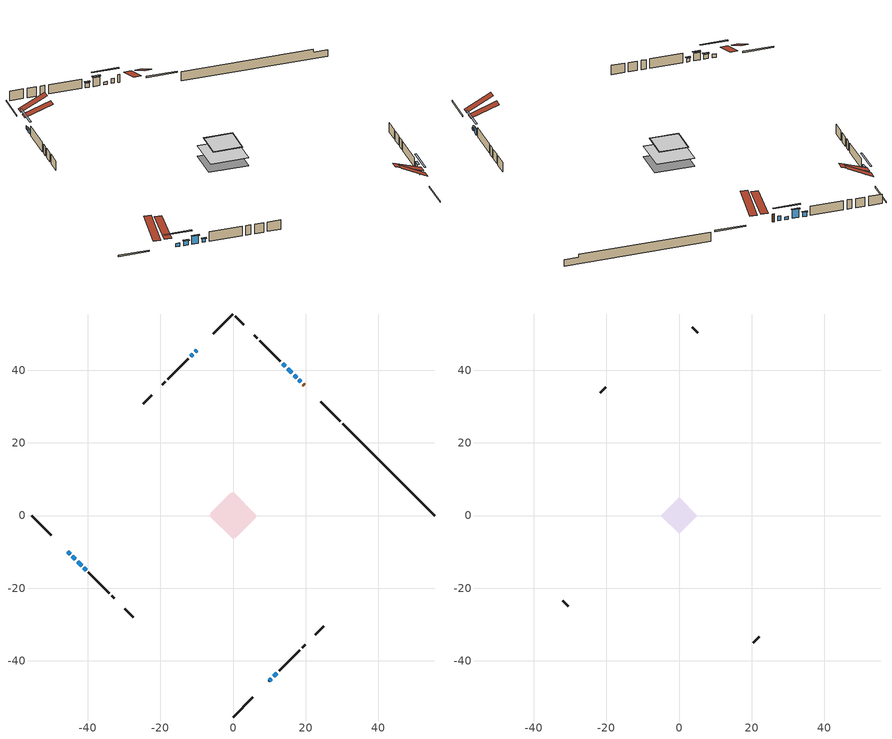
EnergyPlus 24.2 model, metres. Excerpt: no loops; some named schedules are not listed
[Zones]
conditioned space
 floor outside (Floor1 construction): -1.58,0 0,1.58 1.58,0 0,-1.58 z0.95
 floor adiabatic (AdiabaticFloorConstruction): -6.52,0 0,6.52 6.52,0 0,-6.52 z0.95
 floor foundation (Slab1 construction): -6.32,0.61 -0.61,6.32 6.32,-0.61 0.61,-6.32 z-1.49
 wall outside (RimJoist1 construction): 0,-55.47 5.37,-50.1 / -55.47,0 -50.1,-5.37 / 0,55.47 -5.37,50.1 / 29.54,25.94 24.16,31.31 z0.95:1.25
 wall outside (AdiabaticWallConstruction 1): 19.62,35.85 19.3,36.17 z0.95:2.98
 wall outside (AdiabaticWallConstruction): 18.65,36.83 18.14,37.33 z0.95:2.17; 17.49,37.99 16.82,38.65 z0.95:1.66; -9.91,45.56 -10.45,45.02 / -45.56,-9.91 -44.84,-10.63 z0.95:1.81; 9.91,-45.56 10.52,-44.95 z0.95:1.46; 16.17,39.31 15.02,40.46 z0.95:3.24; 14.36,41.11 13.69,41.78 / -44.19,-11.29 -43.42,-12.06 z0.95:2.12; -11.11,44.37 -11.65,43.83 z0.95:2.02; 11.18,-44.3 12.01,-43.47 z0.95:2.53; -42.76,-12.71 -41.68,-13.79 z0.95:2.98; -41.03,-14.45 -40.45,-15.03 z0.95:1.87
 wall outside (Wall1 construction): 12.66,-42.81 18.35,-37.12 / -39.79,-15.68 -34.1,-21.37 / -12.3,43.17 -17.99,37.48 / 13.04,42.44 7.35,48.12 z0.95:3.39
 wall outside (Wall2 construction): 19.01,-36.46 19.82,-35.65 / -33.45,-22.03 -32.63,-22.84 / -18.65,36.82 -19.46,36.01 / 6.69,48.78 5.88,49.6 z0.95:3.39
 wall outside (Wall5 construction): 22.69,-32.79 25.05,-30.43 / -29.77,-25.7 -27.41,-28.06 / -22.33,33.15 -24.69,30.79 / 3.02,52.46 0.66,54.82 z0.95:3.39
 wall foundation (FoundationWall1 construction): 30.19,25.28,-1.49 30.19,25.28,0.95 52.95,2.53,0.95 52.95,2.53,0.21 55.47,0,0.21 55.47,0,-1.49
 window (WindowConstruction 7): 18.65,36.83 18.14,37.33 z0.95:2.17
 window (WindowConstruction 8): 17.49,37.99 16.82,38.65 z0.95:1.66
 window (WindowConstruction 9): -9.91,45.56 -10.45,45.02 z0.95:1.81
 window (WindowConstruction 10): 9.91,-45.56 10.52,-44.95 z0.95:1.46
 window (WindowConstruction 11): -45.56,-9.91 -44.84,-10.63 z0.95:1.81
 window (WindowConstruction): 16.17,39.31 15.02,40.46 z0.95:3.24
 window (WindowConstruction 1): 14.36,41.11 13.7,41.78 z0.95:2.12
 window (WindowConstruction 2): -11.11,44.37 -11.65,43.83 z0.95:2.02
 window (WindowConstruction 3): 11.18,-44.29 12.01,-43.47 z0.95:2.53
 window (WindowConstruction 4): -44.19,-11.29 -43.42,-12.06 z0.95:2.12
 window (WindowConstruction 5): -42.76,-12.71 -41.68,-13.79 z0.95:2.98
 window (WindowConstruction 6): -41.02,-14.45 -40.45,-15.02 z0.95:1.86
 door (Door): 19.62,35.85 19.3,36.17 z0.95:2.98
 ceiling adiabatic (AdiabaticFloorConstruction): 0,-6.52 6.52,0 0,6.52 -6.52,0 z0.95
attic - vented
 floor to conditioned space (Floor2 construction Reversed): -4.82,0 0,4.82 4.82,0 0,-4.82 z3.39
 floor to conditioned space (Floor3 construction Reversed): -5.08,0 0,5.08 5.08,0 0,-5.08 z3.39
 wall outside (Wall3 construction): 20.48,-34.99 22.03,-33.44 / -31.97,-23.5 -30.43,-25.05 / -20.12,35.35 -21.67,33.8 / 5.22,50.25 3.67,51.8 z0.95:3.39
 roof outside (Roof1 construction): 7.3,-48.17,3.39 2.75,-43.61,6.61 1.47,-44.89,6.61 6.03,-49.45,3.39; -48.17,-7.3,3.39 -43.61,-2.75,6.61 -44.89,-1.47,6.61 -49.45,-6.03,3.39; -7.3,48.17,3.39 -2.75,43.61,6.61 -1.47,44.89,6.61 -6.03,49.45,3.39; 22.23,33.24,3.39 17.67,28.68,6.61 18.95,27.41,6.61 23.51,31.97,3.39
 roof outside (Roof2 construction): 9.26,-46.22,3.39 4.34,-41.3,5.71 3.04,-42.6,5.71 7.96,-47.51,3.39; -46.22,-9.26,3.39 -41.3,-4.34,5.71 -42.6,-3.04,5.71 -47.51,-7.96,3.39; -9.26,46.22,3.39 -4.34,41.3,5.71 -3.04,42.6,5.71 -7.96,47.51,3.39; 20.28,35.19,3.39 15.36,30.28,5.71 16.66,28.98,5.71 21.58,33.9,3.39
shading: 14.76,40.71 19.54,35.93 19.84,36.22 15.06,41 z4.57; -12.51,42.96 -7.85,47.62 -8.14,47.91 -12.8,43.26 z4.72; 12.58,-42.89 7.85,-47.62 8.14,-47.91 12.87,-43.18 z4.37; -42.79,-12.69 -47.62,-7.85 -47.91,-8.14 -43.08,-12.98 z4.72; 14.87,40.6 16.31,39.17 16.6,39.46 15.17,40.89 z3.44; 13.55,41.92 14.5,40.97 14.79,41.26 13.84,42.21 z2.32; -11.79,43.68 -10.97,44.51 -11.26,44.8 -12.08,43.98 z2.22; 12.15,-43.32 11.04,-44.44 11.33,-44.73 12.44,-43.62 z2.73; -43.27,-12.2 -44.33,-11.14 -44.62,-11.44 -43.56,-12.49 z2.32; -41.54,-13.93 -42.9,-12.57 -43.19,-12.86 -41.83,-14.23 z3.18; -40.31,-15.17 -41.17,-14.31 -41.46,-14.6 -40.6,-15.46 z2.07
[Building]
Building 1: Terrain=Suburbs
[Site:Location]
Quebec Intl AP_QC: Latitude {deg}=46.8; Longitude {deg}=-71.38; Time Zone {hr}=-5; Elevation {m}=74; Keep Site Location Information=Yes
[Site:GroundTemperature:Shallow]
0.0108218, -2.24938, -2.43038, -1.3578, 2.94801, 7.23376, 10.9493, 13.303, 13.5029, 11.5886, 7.96783, 3.81355
[Site:WaterMainsTemperature]
Calculation Method=Schedule; Temperature Schedule=mains temperature schedule
[Material] Roughness=Rough; Thermal Absorptance=0.9
Name | Thickness {m} | Conductivity {W/m-K} | Density {kg/m3} | Specific Heat {J/kg-K} | Solar Absorptance | Visible Absorptance
asphalt or fiberglass shingles | 0.00635 | 0.162714 | 1121.4 | 1465.45 | 0.4 | 0.4
ceiling loosefill ins | 0.254 | 0.0480833 | 16.02 | 1046.75 | 0.7 | 0.7
ceiling stud and cavity | 0.1397 | 0.181134 | 65.682 | 1177.47 | 0.7 | 0.7
ceiling stud and cavity 1 | 0.1397 | 0.18365 | 65.682 | 1177.47 | 0.7 | 0.7
concrete 4.0 in. | 0.1016 | 1.803125 | 2242.8 | 837.4 | 0.7 | 0.7
concrete 8.0 in. | 0.2032 | 1.803125 | 2242.8 | 837.4 | 0.7 | 0.7
door material | 0.04445 | 0.327969 | 512.64 | 1214.23 | 0.7 | 0.7
floor covering | 0.0127 | 0.0433444 | 54.468 | 1339.84 | 0.6 | 0.6
floor rigid ins | 0.103632 | 0.029427 | 32.04 | 1214.23 | 0.7 | 0.7
floor rigid ins 1; wall rigid ins 1 | 0.512978 | 0.029427 | 32.04 | 1214.23 | 0.7 | 0.7
floor stud and cavity | 0.1397 | 0.14824 | 92.3553 | 1139.71 | 0.7 | 0.7
floor stud and cavity 1 | 0.1397 | 1.75129 | 37.0049 | 1207.88 | 0.7 | 0.7
furniture material conditioned space 1 | 0.1524 | 0.115458 | 640.8 | 1214.23 | 0.6 | 0.6
gypsum board | 0.0127 | 0.160291 | 801 | 837.4 | 0.6 | 0.6
osb sheathing 0.5 in. | 0.0127 | 0.115458 | 512.64 | 1214.23 | 0.7 | 0.7
osb sheathing 0.75 in. | 0.01905 | 0.115458 | 512.64 | 1214.23 | 0.7 | 0.7
osb sheathing 2.0 in. | 0.0508 | 0.115458 | 512.64 | 1214.23 | 0.7 | 0.7
rim joist rigid ins; wall rigid ins | 0.051816 | 0.029427 | 32.04 | 1214.23 | 0.7 | 0.7
rim joist stud and cavity | 0.0508 | 0.0387467 | 125.044 | 1163.47 | 0.6 | 0.6
wall stud and cavity | 0.1397 | 0.159958 | 139.0536 | 1170.24 | 0.7 | 0.7
wall stud and cavity 1 | 0.1397 | 0.224124 | 139.0536 | 1170.24 | 0.7 | 0.7
wall stud and cavity 2 | 0.0889 | 6.9971 | 50.32683 | 1063.81 | 0.6 | 0.6
wall stud and cavity 3 | 0.1397 | 0.212661 | 139.0536 | 1170.24 | 0.7 | 0.7
wall stud and cavity 4 | 0.0889 | 0.380278 | 52.3479 | 1209.89 | 0.7 | 0.7
wall stud and cavity 5 | 0.0889 | 0.391764 | 83.0341 | 1211.67 | 0.7 | 0.7
wood siding | 0.0254 | 0.102417 | 544.68 | 1172.36 | 0.4 | 0.4
wood siding 1 | 0.00254 | 0.102417 | 544.68 | 1172.36 | 0.4 | 0.4
wood siding 2; wood siding 3; wood siding 4 | 0.0254 | 0.102417 | 544.68 | 1172.36 | 0.7 | 0.7
[WindowMaterial:SimpleGlazingSystem]
Name | U-Factor {W/m2-K} | Solar Heat Gain Coefficient
WindowMaterial | 2.79471 | 0.66
WindowMaterial 1 | 2.78165 | 0.58
WindowMaterial 10 | 2.77768 | 0.56
WindowMaterial 2 | 2.77597 | 0.55
WindowMaterial 3 | 3.088832 | 0.54
WindowMaterial 4 | 2.78392 | 0.59
WindowMaterial 5 | 2.82878 | 0.58
WindowMaterial 6 | 2.77484 | 0.54
WindowMaterial 7 | 2.97414 | 0.62
WindowMaterial 8 | 2.77257 | 0.53
WindowMaterial 9 | 2.76178 | 0.47
[Construction]
AdiabaticFloorConstruction: floor stud and cavity 1, floor rigid ins 1, osb sheathing 0.75 in., floor covering
AdiabaticWallConstruction: wood siding 3, wall rigid ins 1, wall stud and cavity 4, gypsum board
AdiabaticWallConstruction 1: wood siding 4, wall rigid ins 1, wall stud and cavity 4, gypsum board
Door: door material
Floor1 construction: floor stud and cavity, floor rigid ins, osb sheathing 0.75 in., floor covering
Floor2 construction Reversed: gypsum board, ceiling stud and cavity, ceiling loosefill ins
Floor3 construction Reversed: gypsum board, ceiling stud and cavity 1, ceiling loosefill ins
FoundationWall1 construction: concrete 8.0 in.
furniture construction conditioned space 1: furniture material conditioned space 1
PartitionWallConstruction: gypsum board, wall stud and cavity 5, gypsum board
RimJoist1 construction: wood siding 2, rim joist rigid ins, osb sheathing 2.0 in., rim joist stud and cavity
Roof1 construction; Roof2 construction: asphalt or fiberglass shingles
Slab1 construction: concrete 4.0 in.
Wall1 construction: wood siding, wall rigid ins, osb sheathing 0.5 in., wall stud and cavity, gypsum board
Wall2 construction: wood siding, wall rigid ins, osb sheathing 0.5 in., wall stud and cavity 1, gypsum board
Wall3 construction: wood siding 1, wall stud and cavity 2
Wall5 construction: wood siding, wall rigid ins, osb sheathing 0.5 in., wall stud and cavity 3, gypsum board
WindowConstruction: WindowMaterial
WindowConstruction 1: WindowMaterial 1
WindowConstruction 10: WindowMaterial 9
WindowConstruction 11: WindowMaterial 10
WindowConstruction 2: WindowMaterial 2
WindowConstruction 3: WindowMaterial 3
WindowConstruction 4: WindowMaterial 4
WindowConstruction 5: WindowMaterial 5
WindowConstruction 6: WindowMaterial 6
WindowConstruction 7: WindowMaterial 7
WindowConstruction 8; WindowConstruction 9: WindowMaterial 8
[Zone] Multiplier=1; Part of Total Floor Area=Yes
Name | Volume {m3}
attic - vented | 62.2844
conditioned space | 444
[Space]
Name | Zone | Volume {m3}
attic - vented 1 | attic - vented | 62.2844
conditioned space 1 | conditioned space | 444
[ZoneInfiltration:EffectiveLeakageArea]
infil attic - vented 1: Zone or Space=attic - vented 1; Schedule=Always On Discrete; Effective Air Leakage Area {cm2}=3622.15; Stack Coefficient=0.000393671; Wind Coefficient=1.34056e-05
[ZoneMixing]
whole house fan mix: Zone or Space=attic - vented; Schedule=Always On Continuous; Design Flow Rate Calculation Method=Flow/Zone; Design Flow Rate {m3/s}=0; Source Zone or Space=conditioned space
[SurfaceProperty:ExposedFoundationPerimeter]
Slab1: Exposed Perimeter Calculation Method=TotalExposedPerimeter; Total Exposed Perimeter {m}=35.754
[InternalMass] Zone or ZoneList=conditioned space; Space or SpaceList=conditioned space 1
Name | Construction | Surface Area {m2}
furniture mass conditioned space 1 | furniture construction conditioned space 1 | 67.7079
partition wall mass | PartitionWallConstruction | 169.27
[Lights]
interior lighting: Zone or ZoneList or Space or SpaceList=conditioned space 1; Schedule=interior lighting schedule; Design Level Calculation Method=LightingLevel; Lighting Level {W}=343.2; Return Air Fraction=0; Fraction Radiant=0.6; Fraction Visible=0.2; Fraction Replaceable=1
[People]
occupants: Zone or ZoneList or Space or SpaceList=conditioned space 1; Number of People Schedule=occupants schedule; Number of People Calculation Method=People; Number of People=3; Fraction Radiant=0.314171; Sensible Heat Fraction=0.56303; Activity Level Schedule=occupants activity schedule; Carbon Dioxide Generation Rate {m3/s-W}=0; Enable ASHRAE 55 Comfort Warnings=No; Mean Radiant Temperature Calculation Type=EnclosureAveraged
[ElectricEquipment] Zone or ZoneList or Space or SpaceList=conditioned space 1; Design Level Calculation Method=EquipmentLevel
Name | Schedule | Design Level {W} | Fraction Latent | Fraction Radiant | Fraction Lost
clothes dryer | clothes dryer schedule | 140.772 | 0.015 | 0.081 | 0.85
clothes washer | clothes washer schedule | 32.1985 | 0.03 | 0.162 | 0.7
cooking range | cooking range schedule | 215.147 | 0.08 | 0.432 | 0.2
dishwasher | dishwasher schedule | 66.8632 | 0.3 | 0.18 | 0.4
fridge | fridge schedule | 72.9452 | 0 | 0.6 | 0
mech vent bath fan 0 | mech vent bath fan 0 schedule | 50.2 | 0 | 0 | 1
mech vent bath fan 1 | mech vent bath fan 1 schedule | 50.2 | 0 | 0 | 1
mech vent house fan | mech vent house fan schedule | 19.9167 | 0 | 0 | 0.5
mech vent house fan cfis | mech vent house fan cfis schedule | 0 | 0 | 0 | 0
mech vent range fan 0 | mech vent range fan 0 schedule | 57 | 0 | 0 | 1
misc plug loads | misc plug loads schedule | 494.7 | 0.045 | 0.513 | 0.1
whole house fan | Always On Discrete | 0 | 0 | 0 | 1
[OtherEquipment] Zone or ZoneList or Space or SpaceList=conditioned space 1; Design Level Calculation Method=EquipmentLevel
Name | Fuel Type | Schedule | Design Level {W} | Fraction Latent | Fraction Radiant | Fraction Lost
clothes dryer 1 | Electricity | clothes dryer schedule | 0 | 0.015 | 0.081 | 0.85
cooking range 1 | Electricity | cooking range schedule | 0 | 0.08 | 0.432 | 0.2
general water use latent | None | general water use schedule | 62.594 | 1 | 0 | 0
general water use sensible | None | general water use schedule | -61.6891 | 0 | 0.6 | 0
mech vent house fan latent load | None | Always On Discrete | 0 | 1 | 0 | 0
mech vent house fan sensible load | None | Always On Discrete | 0 | 0 | 0 | 0
water heater energy adjustment1 | Electricity | Always On Discrete | 0.01 | 0 | 0 | 1
[ZoneInfiltration:DesignFlowRate] Zone or ZoneList or Space or SpaceList=conditioned space 1; Schedule=Always On Discrete; Design Flow Rate Calculation Method=Flow/Zone; Design Flow Rate {m3/s}=0
infil flow; natural vent flow; whole house fan flow
[Foundation:Kiva]
Foundation Kiva 1: Initial Indoor Air Temperature {C}=18; Wall Height Above Grade {m}=0.94997; Wall Depth Below Slab {m}=0.2032
[Foundation:Kiva:Settings]
Soil Conductivity {W/m-K}=0.849921; Soil Density {kg/m3}=1842.3; Soil Specific Heat {J/kg-K}=418.7; Ground Solar Absorptivity=0.9; Ground Thermal Absorptivity=0.9; Ground Surface Roughness {m}=0.03; Far-Field Width {m}=40; Deep-Ground Boundary Condition=ZeroFlux; Deep-Ground Depth {m}=40; Minimum Cell Dimension {m}=0.2; Maximum Cell Growth Coefficient=3; Simulation Timestep=Timestep
[Exterior:Lights]
exterior lighting: Schedule=exterior lighting schedule; Design Level {W}=75.6
[Schedule:Constant]
Name | Hourly Value
Always On Continuous; mech vent house fan schedule; mech vent house fan cfis schedule; Always On Discrete | 1
occupants activity schedule | 117.228
fridge schedule | 0
[Schedule:Week:Daily]
interior lighting schedule Week Rule - Jan1-Jan27: interior lighting schedule day, interior lighting schedule day, interior lighting schedule day, interior lighting schedule day, interior lighting schedule day, interior lighting schedule day, interior lighting schedule day, interior lighting schedule default day, interior lighting schedule default day, interior lighting schedule default day, interior lighting schedule default day, interior lighting schedule default day
interior lighting schedule Week Rule - Jan28-Feb3: interior lighting schedule day, interior lighting schedule day, interior lighting schedule day, interior lighting schedule day, interior lighting schedule day 1, interior lighting schedule day 1, interior lighting schedule day 1, interior lighting schedule default day, interior lighting schedule default day, interior lighting schedule default day, interior lighting schedule default day, interior lighting schedule default day
interior lighting schedule Week Rule - Feb4-Feb24: interior lighting schedule day 1, interior lighting schedule day 1, interior lighting schedule day 1, interior lighting schedule day 1, interior lighting schedule day 1, interior lighting schedule day 1, interior lighting schedule day 1, interior lighting schedule default day, interior lighting schedule default day, interior lighting schedule default day, interior lighting schedule default day, interior lighting schedule default day
interior lighting schedule Week Rule - Feb25-Mar3: interior lighting schedule day 1, interior lighting schedule day 1, interior lighting schedule day 1, interior lighting schedule day 1, interior lighting schedule day 2, interior lighting schedule day 2, interior lighting schedule day 2, interior lighting schedule default day, interior lighting schedule default day, interior lighting schedule default day, interior lighting schedule default day, interior lighting schedule default day
interior lighting schedule Week Rule - Mar4-Mar31: interior lighting schedule day 2, interior lighting schedule day 2, interior lighting schedule day 2, interior lighting schedule day 2, interior lighting schedule day 2, interior lighting schedule day 2, interior lighting schedule day 2, interior lighting schedule default day, interior lighting schedule default day, interior lighting schedule default day, interior lighting schedule default day, interior lighting schedule default day
interior lighting schedule Week Rule - Apr1-Apr28: interior lighting schedule day 3, interior lighting schedule day 3, interior lighting schedule day 3, interior lighting schedule day 3, interior lighting schedule day 3, interior lighting schedule day 3, interior lighting schedule day 3, interior lighting schedule default day, interior lighting schedule default day, interior lighting schedule default day, interior lighting schedule default day, interior lighting schedule default day
interior lighting schedule Week Rule - Apr29-May5: interior lighting schedule day 3, interior lighting schedule day 3, interior lighting schedule day 4, interior lighting schedule day 4, interior lighting schedule day 4, interior lighting schedule day 4, interior lighting schedule day 4, interior lighting schedule default day, interior lighting schedule default day, interior lighting schedule default day, interior lighting schedule default day, interior lighting schedule default day
interior lighting schedule Week Rule - May6-May26: interior lighting schedule day 4, interior lighting schedule day 4, interior lighting schedule day 4, interior lighting schedule day 4, interior lighting schedule day 4, interior lighting schedule day 4, interior lighting schedule day 4, interior lighting schedule default day, interior lighting schedule default day, interior lighting schedule default day, interior lighting schedule default day, interior lighting schedule default day
interior lighting schedule Week Rule - May27-Jun2: interior lighting schedule day 4, interior lighting schedule day 4, interior lighting schedule day 4, interior lighting schedule day 4, interior lighting schedule day 4, interior lighting schedule day 5, interior lighting schedule day 5, interior lighting schedule default day, interior lighting schedule default day, interior lighting schedule default day, interior lighting schedule default day, interior lighting schedule default day
interior lighting schedule Week Rule - Jun3-Jun30: interior lighting schedule day 5, interior lighting schedule day 5, interior lighting schedule day 5, interior lighting schedule day 5, interior lighting schedule day 5, interior lighting schedule day 5, interior lighting schedule day 5, interior lighting schedule default day, interior lighting schedule default day, interior lighting schedule default day, interior lighting schedule default day, interior lighting schedule default day
interior lighting schedule Week Rule - Jul1-Jul28: interior lighting schedule day 6, interior lighting schedule day 6, interior lighting schedule day 6, interior lighting schedule day 6, interior lighting schedule day 6, interior lighting schedule day 6, interior lighting schedule day 6, interior lighting schedule default day, interior lighting schedule default day, interior lighting schedule default day, interior lighting schedule default day, interior lighting schedule default day
interior lighting schedule Week Rule - Jul29-Aug4: interior lighting schedule day 6, interior lighting schedule day 6, interior lighting schedule day 6, interior lighting schedule day 7, interior lighting schedule day 7, interior lighting schedule day 7, interior lighting schedule day 7, interior lighting schedule default day, interior lighting schedule default day, interior lighting schedule default day, interior lighting schedule default day, interior lighting schedule default day
interior lighting schedule Week Rule - Aug5-Aug25: interior lighting schedule day 7, interior lighting schedule day 7, interior lighting schedule day 7, interior lighting schedule day 7, interior lighting schedule day 7, interior lighting schedule day 7, interior lighting schedule day 7, interior lighting schedule default day, interior lighting schedule default day, interior lighting schedule default day, interior lighting schedule default day, interior lighting schedule default day
interior lighting schedule Week Rule - Aug26-Sep1: interior lighting schedule day 7, interior lighting schedule day 7, interior lighting schedule day 7, interior lighting schedule day 7, interior lighting schedule day 7, interior lighting schedule day 7, interior lighting schedule day 8, interior lighting schedule default day, interior lighting schedule default day, interior lighting schedule default day, interior lighting schedule default day, interior lighting schedule default day
interior lighting schedule Week Rule - Sep2-Sep29: interior lighting schedule day 8, interior lighting schedule day 8, interior lighting schedule day 8, interior lighting schedule day 8, interior lighting schedule day 8, interior lighting schedule day 8, interior lighting schedule day 8, interior lighting schedule default day, interior lighting schedule default day, interior lighting schedule default day, interior lighting schedule default day, interior lighting schedule default day
interior lighting schedule Week Rule - Sep30-Oct6: interior lighting schedule day 8, interior lighting schedule day 9, interior lighting schedule day 9, interior lighting schedule day 9, interior lighting schedule day 9, interior lighting schedule day 9, interior lighting schedule day 9, interior lighting schedule default day, interior lighting schedule default day, interior lighting schedule default day, interior lighting schedule default day, interior lighting schedule default day
interior lighting schedule Week Rule - Oct7-Oct27: interior lighting schedule day 9, interior lighting schedule day 9, interior lighting schedule day 9, interior lighting schedule day 9, interior lighting schedule day 9, interior lighting schedule day 9, interior lighting schedule day 9, interior lighting schedule default day, interior lighting schedule default day, interior lighting schedule default day, interior lighting schedule default day, interior lighting schedule default day
interior lighting schedule Week Rule - Oct28-Nov3: interior lighting schedule day 9, interior lighting schedule day 9, interior lighting schedule day 9, interior lighting schedule day 9, interior lighting schedule day 10, interior lighting schedule day 10, interior lighting schedule day 10, interior lighting schedule default day, interior lighting schedule default day, interior lighting schedule default day, interior lighting schedule default day, interior lighting schedule default day
interior lighting schedule Week Rule - Nov4-Nov24: interior lighting schedule day 10, interior lighting schedule day 10, interior lighting schedule day 10, interior lighting schedule day 10, interior lighting schedule day 10, interior lighting schedule day 10, interior lighting schedule day 10, interior lighting schedule default day, interior lighting schedule default day, interior lighting schedule default day, interior lighting schedule default day, interior lighting schedule default day
interior lighting schedule Week Rule - Nov25-Dec1: interior lighting schedule day 10, interior lighting schedule day 10, interior lighting schedule day 10, interior lighting schedule day 10, interior lighting schedule day 10, interior lighting schedule day 10, interior lighting schedule day 11, interior lighting schedule default day, interior lighting schedule default day, interior lighting schedule default day, interior lighting schedule default day, interior lighting schedule default day
interior lighting schedule Week Rule - Dec2-Dec31: interior lighting schedule day 11, interior lighting schedule day 11, interior lighting schedule day 11, interior lighting schedule day 11, interior lighting schedule day 11, interior lighting schedule day 11, interior lighting schedule day 11, interior lighting schedule default day, interior lighting schedule default day, interior lighting schedule default day, interior lighting schedule default day, interior lighting schedule default day
occupants schedule Week Rule - Jan1-Dec31: occupants schedule day, occupants schedule day, occupants schedule day, occupants schedule day, occupants schedule day, occupants schedule day, occupants schedule day, occupants schedule default day, occupants schedule default day, occupants schedule default day, occupants schedule default day, occupants schedule default day
clothes dryer schedule Week Rule - Jan1-Dec31: clothes dryer schedule day, clothes dryer schedule day, clothes dryer schedule day, clothes dryer schedule day, clothes dryer schedule day, clothes dryer schedule day, clothes dryer schedule day, clothes dryer schedule default day, clothes dryer schedule default day, clothes dryer schedule default day, clothes dryer schedule default day, clothes dryer schedule default day
clothes washer schedule Week Rule - Jan1-Dec31: clothes washer schedule day, clothes washer schedule day, clothes washer schedule day, clothes washer schedule day, clothes washer schedule day, clothes washer schedule day, clothes washer schedule day, clothes washer schedule default day, clothes washer schedule default day, clothes washer schedule default day, clothes washer schedule default day, clothes washer schedule default day
cooking range schedule Week Rule - Jan1-Dec31: cooking range schedule day, cooking range schedule day, cooking range schedule day, cooking range schedule day, cooking range schedule day, cooking range schedule day, cooking range schedule day, cooking range schedule default day, cooking range schedule default day, cooking range schedule default day, cooking range schedule default day, cooking range schedule default day
dishwasher schedule Week Rule - Jan1-Dec31: dishwasher schedule day, dishwasher schedule day, dishwasher schedule day, dishwasher schedule day, dishwasher schedule day, dishwasher schedule day, dishwasher schedule day, dishwasher schedule default day, dishwasher schedule default day, dishwasher schedule default day, dishwasher schedule default day, dishwasher schedule default day
mech vent bath fan 0 schedule Week Rule - Jan1-Dec31: mech vent bath fan 0 schedule day, mech vent bath fan 0 schedule day, mech vent bath fan 0 schedule day, mech vent bath fan 0 schedule day, mech vent bath fan 0 schedule day, mech vent bath fan 0 schedule day, mech vent bath fan 0 schedule day, mech vent bath fan 0 schedule default day, mech vent bath fan 0 schedule default day, mech vent bath fan 0 schedule default day, mech vent bath fan 0 schedule default day, mech vent bath fan 0 schedule default day
mech vent bath fan 1 schedule Week Rule - Jan1-Dec31: mech vent bath fan 1 schedule day, mech vent bath fan 1 schedule day, mech vent bath fan 1 schedule day, mech vent bath fan 1 schedule day, mech vent bath fan 1 schedule day, mech vent bath fan 1 schedule day, mech vent bath fan 1 schedule day, mech vent bath fan 1 schedule default day, mech vent bath fan 1 schedule default day, mech vent bath fan 1 schedule default day, mech vent bath fan 1 schedule default day, mech vent bath fan 1 schedule default day
mech vent range fan 0 schedule Week Rule - Jan1-Dec31: mech vent range fan 0 schedule day, mech vent range fan 0 schedule day, mech vent range fan 0 schedule day, mech vent range fan 0 schedule day, mech vent range fan 0 schedule day, mech vent range fan 0 schedule day, mech vent range fan 0 schedule day, mech vent range fan 0 schedule default day, mech vent range fan 0 schedule default day, mech vent range fan 0 schedule default day, mech vent range fan 0 schedule default day, mech vent range fan 0 schedule default day
misc plug loads schedule Week Rule - Jan1-Dec31: misc plug loads schedule day, misc plug loads schedule day, misc plug loads schedule day, misc plug loads schedule day, misc plug loads schedule day, misc plug loads schedule day, misc plug loads schedule day, misc plug loads schedule default day, misc plug loads schedule default day, misc plug loads schedule default day, misc plug loads schedule default day, misc plug loads schedule default day
general water use schedule Week Rule - Jan1-Dec31: general water use schedule day, general water use schedule day, general water use schedule day, general water use schedule day, general water use schedule day, general water use schedule day, general water use schedule day, general water use schedule default day, general water use schedule default day, general water use schedule default day, general water use schedule default day, general water use schedule default day
exterior lighting schedule Week Rule - Jan1-Jan27: exterior lighting schedule day, exterior lighting schedule day, exterior lighting schedule day, exterior lighting schedule day, exterior lighting schedule day, exterior lighting schedule day, exterior lighting schedule day, exterior lighting schedule default day, exterior lighting schedule default day, exterior lighting schedule default day, exterior lighting schedule default day, exterior lighting schedule default day
exterior lighting schedule Week Rule - Jan28-Feb3: exterior lighting schedule day, exterior lighting schedule day, exterior lighting schedule day, exterior lighting schedule day, exterior lighting schedule day 1, exterior lighting schedule day 1, exterior lighting schedule day 1, exterior lighting schedule default day, exterior lighting schedule default day, exterior lighting schedule default day, exterior lighting schedule default day, exterior lighting schedule default day
exterior lighting schedule Week Rule - Feb4-Feb24: exterior lighting schedule day 1, exterior lighting schedule day 1, exterior lighting schedule day 1, exterior lighting schedule day 1, exterior lighting schedule day 1, exterior lighting schedule day 1, exterior lighting schedule day 1, exterior lighting schedule default day, exterior lighting schedule default day, exterior lighting schedule default day, exterior lighting schedule default day, exterior lighting schedule default day
exterior lighting schedule Week Rule - Feb25-Mar3: exterior lighting schedule day 1, exterior lighting schedule day 1, exterior lighting schedule day 1, exterior lighting schedule day 1, exterior lighting schedule day 2, exterior lighting schedule day 2, exterior lighting schedule day 2, exterior lighting schedule default day, exterior lighting schedule default day, exterior lighting schedule default day, exterior lighting schedule default day, exterior lighting schedule default day
exterior lighting schedule Week Rule - Mar4-Mar31: exterior lighting schedule day 2, exterior lighting schedule day 2, exterior lighting schedule day 2, exterior lighting schedule day 2, exterior lighting schedule day 2, exterior lighting schedule day 2, exterior lighting schedule day 2, exterior lighting schedule default day, exterior lighting schedule default day, exterior lighting schedule default day, exterior lighting schedule default day, exterior lighting schedule default day
exterior lighting schedule Week Rule - Apr1-Apr28: exterior lighting schedule day 3, exterior lighting schedule day 3, exterior lighting schedule day 3, exterior lighting schedule day 3, exterior lighting schedule day 3, exterior lighting schedule day 3, exterior lighting schedule day 3, exterior lighting schedule default day, exterior lighting schedule default day, exterior lighting schedule default day, exterior lighting schedule default day, exterior lighting schedule default day
exterior lighting schedule Week Rule - Apr29-May5: exterior lighting schedule day 3, exterior lighting schedule day 3, exterior lighting schedule day 4, exterior lighting schedule day 4, exterior lighting schedule day 4, exterior lighting schedule day 4, exterior lighting schedule day 4, exterior lighting schedule default day, exterior lighting schedule default day, exterior lighting schedule default day, exterior lighting schedule default day, exterior lighting schedule default day
exterior lighting schedule Week Rule - May6-May26: exterior lighting schedule day 4, exterior lighting schedule day 4, exterior lighting schedule day 4, exterior lighting schedule day 4, exterior lighting schedule day 4, exterior lighting schedule day 4, exterior lighting schedule day 4, exterior lighting schedule default day, exterior lighting schedule default day, exterior lighting schedule default day, exterior lighting schedule default day, exterior lighting schedule default day
exterior lighting schedule Week Rule - May27-Jun2: exterior lighting schedule day 4, exterior lighting schedule day 4, exterior lighting schedule day 4, exterior lighting schedule day 4, exterior lighting schedule day 4, exterior lighting schedule day 5, exterior lighting schedule day 5, exterior lighting schedule default day, exterior lighting schedule default day, exterior lighting schedule default day, exterior lighting schedule default day, exterior lighting schedule default day
exterior lighting schedule Week Rule - Jun3-Jun30: exterior lighting schedule day 5, exterior lighting schedule day 5, exterior lighting schedule day 5, exterior lighting schedule day 5, exterior lighting schedule day 5, exterior lighting schedule day 5, exterior lighting schedule day 5, exterior lighting schedule default day, exterior lighting schedule default day, exterior lighting schedule default day, exterior lighting schedule default day, exterior lighting schedule default day
exterior lighting schedule Week Rule - Jul1-Jul28: exterior lighting schedule day 6, exterior lighting schedule day 6, exterior lighting schedule day 6, exterior lighting schedule day 6, exterior lighting schedule day 6, exterior lighting schedule day 6, exterior lighting schedule day 6, exterior lighting schedule default day, exterior lighting schedule default day, exterior lighting schedule default day, exterior lighting schedule default day, exterior lighting schedule default day
exterior lighting schedule Week Rule - Jul29-Aug4: exterior lighting schedule day 6, exterior lighting schedule day 6, exterior lighting schedule day 6, exterior lighting schedule day 7, exterior lighting schedule day 7, exterior lighting schedule day 7, exterior lighting schedule day 7, exterior lighting schedule default day, exterior lighting schedule default day, exterior lighting schedule default day, exterior lighting schedule default day, exterior lighting schedule default day
[Schedule:Year]
interior lighting schedule: interior lighting schedule Week Rule - Jan1-Jan27, 1, 1, 1, 27, interior lighting schedule Week Rule - Jan28-Feb3, 1, 28, 2, 3, interior lighting schedule Week Rule - Feb4-Feb24, 2, 4, 2, 24, interior lighting schedule Week Rule - Feb25-Mar3, 2, 25, 3, 3, interior lighting schedule Week Rule - Mar4-Mar31, 3, 4, 3, 31, interior lighting schedule Week Rule - Apr1-Apr28, 4, 1, 4, 28, interior lighting schedule Week Rule - Apr29-May5, 4, 29, 5, 5, interior lighting schedule Week Rule - May6-May26, 5, 6, 5, 26, interior lighting schedule Week Rule - May27-Jun2, 5, 27, 6, 2, interior lighting schedule Week Rule - Jun3-Jun30, 6, 3, 6, 30, interior lighting schedule Week Rule - Jul1-Jul28, 7, 1, 7, 28, interior lighting schedule Week Rule - Jul29-Aug4, 7, 29, 8, 4, interior lighting schedule Week Rule - Aug5-Aug25, 8, 5, 8, 25, interior lighting schedule Week Rule - Aug26-Sep1, 8, 26, 9, 1, interior lighting schedule Week Rule - Sep2-Sep29, 9, 2, 9, 29, interior lighting schedule Week Rule - Sep30-Oct6, 9, 30, 10, 6, interior lighting schedule Week Rule - Oct7-Oct27, 10, 7, 10, 27, interior lighting schedule Week Rule - Oct28-Nov3, 10, 28, 11, 3, interior lighting schedule Week Rule - Nov4-Nov24, 11, 4, 11, 24, interior lighting schedule Week Rule - Nov25-Dec1, 11, 25, 12, 1, interior lighting schedule Week Rule - Dec2-Dec31, 12, 2, 12, 31
occupants schedule: occupants schedule Week Rule - Jan1-Dec31, 1, 1, 12, 31
clothes dryer schedule: clothes dryer schedule Week Rule - Jan1-Dec31, 1, 1, 12, 31
clothes washer schedule: clothes washer schedule Week Rule - Jan1-Dec31, 1, 1, 12, 31
cooking range schedule: cooking range schedule Week Rule - Jan1-Dec31, 1, 1, 12, 31
dishwasher schedule: dishwasher schedule Week Rule - Jan1-Dec31, 1, 1, 12, 31
mech vent bath fan 0 schedule: mech vent bath fan 0 schedule Week Rule - Jan1-Dec31, 1, 1, 12, 31
mech vent bath fan 1 schedule: mech vent bath fan 1 schedule Week Rule - Jan1-Dec31, 1, 1, 12, 31
mech vent range fan 0 schedule: mech vent range fan 0 schedule Week Rule - Jan1-Dec31, 1, 1, 12, 31
misc plug loads schedule: misc plug loads schedule Week Rule - Jan1-Dec31, 1, 1, 12, 31
general water use schedule: general water use schedule Week Rule - Jan1-Dec31, 1, 1, 12, 31
exterior lighting schedule: exterior lighting schedule Week Rule - Jan1-Jan27, 1, 1, 1, 27, exterior lighting schedule Week Rule - Jan28-Feb3, 1, 28, 2, 3, exterior lighting schedule Week Rule - Feb4-Feb24, 2, 4, 2, 24, exterior lighting schedule Week Rule - Feb25-Mar3, 2, 25, 3, 3, exterior lighting schedule Week Rule - Mar4-Mar31, 3, 4, 3, 31, exterior lighting schedule Week Rule - Apr1-Apr28, 4, 1, 4, 28, exterior lighting schedule Week Rule - Apr29-May5, 4, 29, 5, 5, exterior lighting schedule Week Rule - May6-May26, 5, 6, 5, 26, exterior lighting schedule Week Rule - May27-Jun2, 5, 27, 6, 2, exterior lighting schedule Week Rule - Jun3-Jun30, 6, 3, 6, 30, exterior lighting schedule Week Rule - Jul1-Jul28, 7, 1, 7, 28, exterior lighting schedule Week Rule - Jul29-Aug4, 7, 29, 8, 4, exterior lighting schedule Week Rule - Aug5-Aug25, 8, 5, 8, 25, exterior lighting schedule Week Rule - Aug26-Sep1, 8, 26, 9, 1, exterior lighting schedule Week Rule - Sep2-Sep29, 9, 2, 9, 29, exterior lighting schedule Week Rule - Sep30-Oct6, 9, 30, 10, 6, exterior lighting schedule Week Rule - Oct7-Oct27, 10, 7, 10, 27, exterior lighting schedule Week Rule - Oct28-Nov3, 10, 28, 11, 3, exterior lighting schedule Week Rule - Nov4-Nov24, 11, 4, 11, 24, exterior lighting schedule Week Rule - Nov25-Dec1, 11, 25, 12, 1, exterior lighting schedule Week Rule - Dec2-Dec31, 12, 2, 12, 31
[Schedule:Compact]
mains temperature schedule: Through: 01/01, For: AllDays, Until: 24:00, 5.175, Through: 01/02, For: AllDays, Until: 24:00, 5.10167, Through: 01/03, For: AllDays, Until: 24:00, 5.02889, Through: 01/04, For: AllDays, Until: 24:00, 4.95778, Through: 01/05, For: AllDays, Until: 24:00, 4.88778, Through: 01/06, For: AllDays, Until: 24:00, 4.81833, Through: 01/07, For: AllDays, Until: 24:00, 4.75056, Through: 01/08, For: AllDays, Until: 24:00, 4.68389, Through: 01/09, For: AllDays, Until: 24:00, 4.61833, Through: 01/10, For: AllDays, Until: 24:00, 4.55389, Through: 01/11, For: AllDays, Until: 24:00, 4.49056, Through: 01/12, For: AllDays, Until: 24:00, 4.42889, Through: 01/13, For: AllDays, Until: 24:00, 4.36778, Through: 01/14, For: AllDays, Until: 24:00, 4.30889, Through: 01/15, For: AllDays, Until: 24:00, 4.25056, Through: 01/16, For: AllDays, Until: 24:00, 4.19389, Through: 01/17, For: AllDays, Until: 24:00, 4.13833, Through: 01/18, For: AllDays, Until: 24:00, 4.08444, Through: 01/19, For: AllDays, Until: 24:00, 4.03167, Through: 01/20, For: AllDays, Until: 24:00, 3.98056, Through: 01/21, For: AllDays, Until: 24:00, 3.93056, Through: 01/22, For: AllDays, Until: 24:00, 3.88222, Through: 01/23, For: AllDays, Until: 24:00, 3.835, Through: 01/24, For: AllDays, Until: 24:00, 3.78944, Through: 01/25, For: AllDays, Until: 24:00, 3.74556, Through: 01/26, For: AllDays, Until: 24:00, 3.70278, Through: 01/27, For: AllDays, Until: 24:00, 3.66167, Through: 01/28, For: AllDays, Until: 24:00, 3.62167, Through: 01/29, For: AllDays, Until: 24:00, 3.58389, Through: 01/30, For: AllDays, Until: 24:00, 3.54722, Through: 01/31, For: AllDays, Until: 24:00, 3.51167, Through: 02/01, For: AllDays, Until: 24:00, 3.47833, Through: 02/02, For: AllDays, Until: 24:00, 3.44611, Through: 02/03, For: AllDays, Until: 24:00, 3.41556, Through: 02/04, For: AllDays, Until: 24:00, 3.38667, Through: 02/05, For: AllDays, Until: 24:00, 3.35944, Through: 02/06, For: AllDays, Until: 24:00, 3.33389, Through: 02/07, For: AllDays, Until: 24:00, 3.30944, Through: 02/08, For: AllDays, Until: 24:00, 3.28667, Through: 02/09, For: AllDays, Until: 24:00, 3.26611, Through: 02/10, For: AllDays, Until: 24:00, 3.24667, Through: 02/11, For: AllDays, Until: 24:00, 3.22889, Through: 02/12, For: AllDays, Until: 24:00, 3.21278, Through: 02/13, For: AllDays, Until: 24:00, 3.19833, Through: 02/14, For: AllDays, Until: 24:00, 3.18556, Through: 02/15, For: AllDays, Until: 24:00, 3.17389, Through: 02/16, For: AllDays, Until: 24:00, 3.16444, Through: 02/17, For: AllDays, Until: 24:00, 3.15667, Through: 02/18, For: AllDays, Until: 24:00, 3.15056, Through: 02/19, For: AllDays, Until: 24:00, 3.14556, Through: 02/20, For: AllDays, Until: 24:00, 3.14278, Through: 02/21, For: AllDays, Until: 24:00, 3.14111, Through: 02/22, For: AllDays, Until: 24:00, 3.14167, Through: 02/23, For: AllDays, Until: 24:00, 3.14333, Through: 02/24, For: AllDays, Until: 24:00, 3.14722, Through: 02/25, For: AllDays, Until: 24:00, 3.15222, Through: 02/26, For: AllDays, Until: 24:00, 3.15944, Through: 02/27, For: AllDays, Until: 24:00, 3.16778, Through: 02/28, For: AllDays, Until: 24:00, 3.17778, Through: 03/01, For: AllDays, Until: 24:00, 3.18944, Through: 03/02, For: AllDays, Until: 24:00, 3.20333, Through: 03/03, For: AllDays, Until: 24:00, 3.21833, Through: 03/04, For: AllDays, Until: 24:00, 3.235, Through: 03/05, For: AllDays, Until: 24:00, 3.25333, Through: 03/06, For: AllDays, Until: 24:00, 3.27333, Through: 03/07, For: AllDays, Until: 24:00, 3.29444, Through: 03/08, For: AllDays, Until: 24:00, 3.31778, Through: 03/09, For: AllDays, Until: 24:00, 3.34222, Through: 03/10, For: AllDays, Until: 24:00, 3.36889, Through: 03/11, For: AllDays, Until: 24:00, 3.39667, Through: 03/12, For: AllDays, Until: 24:00, 3.42611, Through: 03/13, For: AllDays, Until: 24:00, 3.45722, Through: 03/14, For: AllDays, Until: 24:00, 3.49, Through: 03/15, For: AllDays, Until: 24:00, 3.52389, Through: 03/16, For: AllDays, Until: 24:00, 3.55944, Through: 03/17, For: AllDays, Until: 24:00, 3.59667, Through: 03/18, For: AllDays, Until: 24:00, 3.63556, Through: 03/19, For: AllDays, Until: 24:00, 3.67556, Through: 03/20, For: AllDays, Until: 24:00, 3.71722, Through: 03/21, For: AllDays, Until: 24:00, 3.76056, Through: 03/22, For: AllDays, Until: 24:00, 3.80556, Through: 03/23, For: AllDays, Until: 24:00, 3.85111, Through: 03/24, For: AllDays, Until: 24:00, 3.89889, Through: 03/25, For: AllDays, Until: 24:00, 3.94778, Through: 03/26, For: AllDays, Until: 24:00, 3.99833, Through: 03/27, For: AllDays, Until: 24:00, 4.05, Through: 03/28, For: AllDays, Until: 24:00, 4.10333, Through: 03/29, For: AllDays, Until: 24:00, 4.15778, Through: 03/30, For: AllDays, Until: 24:00, 4.21333, Through: 03/31, For: AllDays, Until: 24:00, 4.27056, Through: 04/01, For: AllDays, Until: 24:00, 4.32944, Through: 04/02, For: AllDays, Until: 24:00, 4.38889, Through: 04/03, For: AllDays, Until: 24:00, 4.45, Through: 04/04, For: AllDays, Until: 24:00, 4.51222, Through: 04/05, For: AllDays, Until: 24:00, 4.57611, Through: 04/06, For: AllDays, Until: 24:00, 4.64056, Through: 04/07, For: AllDays, Until: 24:00, 4.70667, Through: 04/08, For: AllDays, Until: 24:00, 4.77389, Through: 04/09, For: AllDays, Until: 24:00, 4.84222, Through: 04/10, For: AllDays, Until: 24:00, 4.91167, Through: 04/11, For: AllDays, Until: 24:00, 4.98278, Through: 04/12, For: AllDays, Until: 24:00, 5.05444, Through: 04/13, For: AllDays, Until: 24:00, 5.12722, Through: 04/14, For: AllDays, Until: 24:00, 5.20111, Through: 04/15, For: AllDays, Until: 24:00, 5.27611, Through: 04/16, For: AllDays, Until: 24:00, 5.35167, Through: 04/17, For: AllDays, Until: 24:00, 5.42889, Through: 04/18, For: AllDays, Until: 24:00, 5.50667, Through: 04/19, For: AllDays, Until: 24:00, 5.58556, Through: 04/20, For: AllDays, Until: 24:00, 5.665, Through: 04/21, For: AllDays, Until: 24:00, 5.74611, Through: 04/22, For: AllDays, Until: 24:00, 5.82722, Through: 04/23, For: AllDays, Until: 24:00, 5.91, Through: 04/24, For: AllDays, Until: 24:00, 5.99278, Through: 04/25, For: AllDays, Until: 24:00, 6.07722, Through: 04/26, For: AllDays, Until: 24:00, 6.16167, Through: 04/27, For: AllDays, Until: 24:00, 6.24722, Through: 04/28, For: AllDays, Until: 24:00, 6.33389, Through: 04/29, For: AllDays, Until: 24:00, 6.42056, Through: 04/30, For: AllDays, Until: 24:00, 6.50833, Through: 05/01, For: AllDays, Until: 24:00, 6.59667, Through: 05/02, For: AllDays, Until: 24:00, 6.68556, Through: 05/03, For: AllDays, Until: 24:00, 6.775, Through: 05/04, For: AllDays, Until: 24:00, 6.86556, Through: 05/05, For: AllDays, Until: 24:00, 6.95611, Through: 05/06, For: AllDays, Until: 24:00, 7.04722, Through: 05/07, For: AllDays, Until: 24:00, 7.13889, Through: 05/08, For: AllDays, Until: 24:00, 7.23111, Through: 05/09, For: AllDays, Until: 24:00, 7.32333, Through: 05/10, For: AllDays, Until: 24:00, 7.41667, Through: 05/11, For: AllDays, Until: 24:00, 7.51, Through: 05/12, For: AllDays, Until: 24:00, 7.60389, Through: 05/13, For: AllDays, Until: 24:00, 7.69778, Through: 05/14, For: AllDays, Until: 24:00, 7.79222, Through: 05/15, For: AllDays, Until: 24:00, 7.88667, Through: 05/16, For: AllDays, Until: 24:00, 7.98167, Through: 05/17, For: AllDays, Until: 24:00, 8.07667, Through: 05/18, For: AllDays, Until: 24:00, 8.17167, Through: 05/19, For: AllDays, Until: 24:00, 8.26722, Through: 05/20, For: AllDays, Until: 24:00, 8.36278, Through: 05/21, For: AllDays, Until: 24:00, 8.45833, Through: 05/22, For: AllDays, Until: 24:00, 8.55444, Through: 05/23, For: AllDays, Until: 24:00, 8.65, Through: 05/24, For: AllDays, Until: 24:00, 8.74611, Through: 05/25, For: AllDays, Until: 24:00, 8.84167, Through: 05/26, For: AllDays, Until: 24:00, 8.93722, Through: 05/27, For: AllDays, Until: 24:00, 9.03333, Through: 05/28, For: AllDays, Until: 24:00, 9.12889, Through: 05/29, For: AllDays, Until: 24:00, 9.22389, Through: 05/30, For: AllDays, Until: 24:00, 9.31944, Through: 05/31, For: AllDays, Until: 24:00, 9.41444, Through: 06/01, For: AllDays, Until: 24:00, 9.50944, Through: 06/02, For: AllDays, Until: 24:00, 9.60389, Through: 06/03, For: AllDays, Until: 24:00, 9.69833, Through: 06/04, For: AllDays, Until: 24:00, 9.79278, Through: 06/05, For: AllDays, Until: 24:00, 9.88667, Through: 06/06, For: AllDays, Until: 24:00, 9.98, Through: 06/07, For: AllDays, Until: 24:00, 10.0728, Through: 06/08, For: AllDays, Until: 24:00, 10.1656, Through: 06/09, For: AllDays, Until: 24:00, 10.2578, Through: 06/10, For: AllDays, Until: 24:00, 10.3494, Through: 06/11, For: AllDays, Until: 24:00, 10.4411, Through: 06/12, For: AllDays, Until: 24:00, 10.5317, Through: 06/13, For: AllDays, Until: 24:00, 10.6222, Through: 06/14, For: AllDays, Until: 24:00, 10.7117, Through: 06/15, For: AllDays, Until: 24:00, 10.8006, Through: 06/16, For: AllDays, Until: 24:00, 10.8889, Through: 06/17, For: AllDays, Until: 24:00, 10.9772, Through: 06/18, For: AllDays, Until: 24:00, 11.0639, Through: 06/19, For: AllDays, Until: 24:00, 11.1506, Through: 06/20, For: AllDays, Until: 24:00, 11.2361, Through: 06/21, For: AllDays, Until: 24:00, 11.3211, Through: 06/22, For: AllDays, Until: 24:00, 11.4056, Through: 06/23, For: AllDays, Until: 24:00, 11.4889, Through: 06/24, For: AllDays, Until: 24:00, 11.5711, Through: 06/25, For: AllDays, Until: 24:00, 11.6533, Through: 06/26, For: AllDays, Until: 24:00, 11.7339, Through: 06/27, For: AllDays, Until: 24:00, 11.8139, Through: 06/28, For: AllDays, Until: 24:00, 11.8928, Through: 06/29, For: AllDays, Until: 24:00, 11.9711, Through: 06/30, For: AllDays, Until: 24:00, 12.0483, Through: 07/01, For: AllDays, Until: 24:00, 12.1244, Through: 07/02, For: AllDays, Until: 24:00, 12.1994, Through: 07/03, For: AllDays, Until: 24:00, 12.2733, Through: 07/04, For: AllDays, Until: 24:00, 12.3467, Through: 07/05, For: AllDays, Until: 24:00, 12.4183, Through: 07/06, For: AllDays, Until: 24:00, 12.4894, Through: 07/07, For: AllDays, Until: 24:00, 12.5589, Through: 07/08, For: AllDays, Until: 24:00, 12.6278, Through: 07/09, For: AllDays, Until: 24:00, 12.695, Through: 07/10, For: AllDays, Until: 24:00, 12.7617, Through: 07/11, For: AllDays, Until: 24:00, 12.8267, Through: 07/12, For: AllDays, Until: 24:00, 12.8906, Through: 07/13, For: AllDays, Until: 24:00, 12.9528, Through: 07/14, For: AllDays, Until: 24:00, 13.0144, Through: 07/15, For: AllDays, Until: 24:00, 13.0744, Through: 07/16, For: AllDays, Until: 24:00, 13.1333, Through: 07/17, For: AllDays, Until: 24:00, 13.1906, Through: 07/18, For: AllDays, Until: 24:00, 13.2467, Through: 07/19, For: AllDays, Until: 24:00, 13.3017, Through: 07/20, For: AllDays, Until: 24:00, 13.355, Through: 07/21, For: AllDays, Until: 24:00, 13.4072, Through: 07/22, For: AllDays, Until: 24:00, 13.4578, Through: 07/23, For: AllDays, Until: 24:00, 13.5067, Through: 07/24, For: AllDays, Until: 24:00, 13.5544, Through: 07/25, For: AllDays, Until: 24:00, 13.6011, Through: 07/26, For: AllDays, Until: 24:00, 13.6461, Through: 07/27, For: AllDays, Until: 24:00, 13.6894, Through: 07/28, For: AllDays, Until: 24:00, 13.7317, Through: 07/29, For: AllDays, Until: 24:00, 13.7722, Through: 07/30, For: AllDays, Until: 24:00, 13.8111, Through: 07/31, For: AllDays, Until: 24:00, 13.8489, Through: 08/01, For: AllDays, Until: 24:00, 13.8844, Through: 08/02, For: AllDays, Until: 24:00, 13.9189, Through: 08/03, For: AllDays, Until: 24:00, 13.9522, Through: 08/04, For: AllDays, Until: 24:00, 13.9833, Through: 08/05, For: AllDays, Until: 24:00, 14.0133, Through: 08/06, For: AllDays, Until: 24:00, 14.0411, Through: 08/07, For: AllDays, Until: 24:00, 14.0678, Through: 08/08, For: AllDays, Until: 24:00, 14.0933, Through: 08/09, For: AllDays, Until: 24:00, 14.1167, Through: 08/10, For: AllDays, Until: 24:00, 14.1383, Through: 08/11, For: AllDays, Until: 24:00, 14.1589, Through: 08/12, For: AllDays, Until: 24:00, 14.1772, Through: 08/13, For: AllDays, Until: 24:00, 14.1944, Through: 08/14, For: AllDays, Until: 24:00, 14.21, Through: 08/15, For: AllDays, Until: 24:00, 14.2233, Through: 08/16, For: AllDays, Until: 24:00, 14.2356, Through: 08/17, For: AllDays, Until: 24:00, 14.2461, Through: 08/18, For: AllDays, Until: 24:00, 14.255, Through: 08/19, For: AllDays, Until: 24:00, 14.2622, Through: 08/20, For: AllDays, Until: 24:00, 14.2678, Through: 08/21, For: AllDays, Until: 24:00, 14.2717, Through: 08/22, For: AllDays, Until: 24:00, 14.2739, Through: 08/23, For: AllDays, Until: 24:00, 14.2744, Through: 08/24, For: AllDays, Until: 24:00, 14.2733, Through: 08/25, For: AllDays, Until: 24:00, 14.2711, Through: 08/26, For: AllDays, Until: 24:00, 14.2667, Through: 08/27, For: AllDays, Until: 24:00, 14.2606, Through: 08/28, For: AllDays, Until: 24:00, 14.2528, Through: 08/29, For: AllDays, Until: 24:00, 14.2439, Through: 08/30, For: AllDays, Until: 24:00, 14.2328, Through: 08/31, For: AllDays, Until: 24:00, 14.2206, Through: 09/01, For: AllDays, Until: 24:00, 14.2061, Through: 09/02, For: AllDays, Until: 24:00, 14.1906, Through: 09/03, For: AllDays, Until: 24:00, 14.1728, Through: 09/04, For: AllDays, Until: 24:00, 14.1539, Through: 09/05, For: AllDays, Until: 24:00, 14.1333, Through: 09/06, For: AllDays, Until: 24:00, 14.1111, Through: 09/07, For: AllDays, Until: 24:00, 14.0872, Through: 09/08, For: AllDays, Until: 24:00, 14.0617, Through: 09/09, For: AllDays, Until: 24:00, 14.035, Through: 09/10, For: AllDays, Until: 24:00, 14.0061, Through: 09/11, For: AllDays, Until: 24:00, 13.9761, Through: 09/12, For: AllDays, Until: 24:00, 13.9444, Through: 09/13, For: AllDays, Until: 24:00, 13.9111, Through: 09/14, For: AllDays, Until: 24:00, 13.8761, Through: 09/15, For: AllDays, Until: 24:00, 13.84, Through: 09/16, For: AllDays, Until: 24:00, 13.8022, Through: 09/17, For: AllDays, Until: 24:00, 13.7628, Through: 09/18, For: AllDays, Until: 24:00, 13.7217, Through: 09/19, For: AllDays, Until: 24:00, 13.6794, Through: 09/20, For: AllDays, Until: 24:00, 13.6356, Through: 09/21, For: AllDays, Until: 24:00, 13.59, Through: 09/22, For: AllDays, Until: 24:00, 13.5433, Through: 09/23, For: AllDays, Until: 24:00, 13.4956, Through: 09/24, For: AllDays, Until: 24:00, 13.4456, Through: 09/25, For: AllDays, Until: 24:00, 13.395, Through: 09/26, For: AllDays, Until: 24:00, 13.3422, Through: 09/27, For: AllDays, Until: 24:00, 13.2883, Through: 09/28, For: AllDays, Until: 24:00, 13.2333, Through: 09/29, For: AllDays, Until: 24:00, 13.1772, Through: 09/30, For: AllDays, Until: 24:00, 13.1194, Through: 10/01, For: AllDays, Until: 24:00, 13.06, Through: 10/02, For: AllDays, Until: 24:00, 13, Through: 10/03, For: AllDays, Until: 24:00, 12.9383, Through: 10/04, For: AllDays, Until: 24:00, 12.8756, Through: 10/05, For: AllDays, Until: 24:00, 12.8111, Through: 10/06, For: AllDays, Until: 24:00, 12.7456, Through: 10/07, For: AllDays, Until: 24:00, 12.6794, Through: 10/08, For: AllDays, Until: 24:00, 12.6117, Through: 10/09, For: AllDays, Until: 24:00, 12.5428, Through: 10/10, For: AllDays, Until: 24:00, 12.4728, Through: 10/11, For: AllDays, Until: 24:00, 12.4017, Through: 10/12, For: AllDays, Until: 24:00, 12.3294, Through: 10/13, For: AllDays, Until: 24:00, 12.2561, Through: 10/14, For: AllDays, Until: 24:00, 12.1817, Through: 10/15, For: AllDays, Until: 24:00, 12.1061, Through: 10/16, For: AllDays, Until: 24:00, 12.03, Through: 10/17, For: AllDays, Until: 24:00, 11.9528, Through: 10/18, For: AllDays, Until: 24:00, 11.8744, Through: 10/19, For: AllDays, Until: 24:00, 11.795, Through: 10/20, For: AllDays, Until: 24:00, 11.715, Through: 10/21, For: AllDays, Until: 24:00, 11.6339, Through: 10/22, For: AllDays, Until: 24:00, 11.5517, Through: 10/23, For: AllDays, Until: 24:00, 11.4689, Through: 10/24, For: AllDays, Until: 24:00, 11.3856, Through: 10/25, For: AllDays, Until: 24:00, 11.3011, Through: 10/26, For: AllDays, Until: 24:00, 11.2161, Through: 10/27, For: AllDays, Until: 24:00, 11.13, Through: 10/28, For: AllDays, Until: 24:00, 11.0433, Through: 10/29, For: AllDays, Until: 24:00, 10.9561, Through: 10/30, For: AllDays, Until: 24:00, 10.8683, Through: 10/31, For: AllDays, Until: 24:00, 10.7794, Through: 11/01, For: AllDays, Until: 24:00, 10.6906, Through: 11/02, For: AllDays, Until: 24:00, 10.6006, Through: 11/03, For: AllDays, Until: 24:00, 10.51, Through: 11/04, For: AllDays, Until: 24:00, 10.4194, Through: 11/05, For: AllDays, Until: 24:00, 10.3278, Through: 11/06, For: AllDays, Until: 24:00, 10.2361, Through: 11/07, For: AllDays, Until: 24:00, 10.1439, Through: 11/08, For: AllDays, Until: 24:00, 10.0511, Through: 11/09, For: AllDays, Until: 24:00, 9.95778, Through: 11/10, For: AllDays, Until: 24:00, 9.86444, Through: 11/11, For: AllDays, Until: 24:00, 9.77056, Through: 11/12, For: AllDays, Until: 24:00, 9.67611, Through: 11/13, For: AllDays, Until: 24:00, 9.58167, Through: 11/14, For: AllDays, Until: 24:00, 9.48722, Through: 11/15, For: AllDays, Until: 24:00, 9.39222, Through: 11/16, For: AllDays, Until: 24:00, 9.29667, Through: 11/17, For: AllDays, Until: 24:00, 9.20167, Through: 11/18, For: AllDays, Until: 24:00, 9.10611, Through: 11/19, For: AllDays, Until: 24:00, 9.01056, Through: 11/20, For: AllDays, Until: 24:00, 8.915, Through: 11/21, For: AllDays, Until: 24:00, 8.81889, Through: 11/22, For: AllDays, Until: 24:00, 8.72333, Through: 11/23, For: AllDays, Until: 24:00, 8.62722, Through: 11/24, For: AllDays, Until: 24:00, 8.53167, Through: 11/25, For: AllDays, Until: 24:00, 8.43611, Through: 11/26, For: AllDays, Until: 24:00, 8.34, Through: 11/27, For: AllDays, Until: 24:00, 8.245, Through: 11/28, For: AllDays, Until: 24:00, 8.14944, Through: 11/29, For: AllDays, Until: 24:00, 8.05389, Through: 11/30, For: AllDays, Until: 24:00, 7.95889, Through: 12/01, For: AllDays, Until: 24:00, 7.86444, Through: 12/02, For: AllDays, Until: 24:00, 7.76944, Through: 12/03, For: AllDays, Until: 24:00, 7.67556, Through: 12/04, For: AllDays, Until: 24:00, 7.58167, Through: 12/05, For: AllDays, Until: 24:00, 7.48778, Through: 12/06, For: AllDays, Until: 24:00, 7.39444, Through: 12/07, For: AllDays, Until: 24:00, 7.30167, Through: 12/08, For: AllDays, Until: 24:00, 7.20889, Through: 12/09, For: AllDays, Until: 24:00, 7.11722, Through: 12/10, For: AllDays, Until: 24:00, 7.02556, Through: 12/11, For: AllDays, Until: 24:00, 6.93444, Through: 12/12, For: AllDays, Until: 24:00, 6.84389, Through: 12/13, For: AllDays, Until: 24:00, 6.75389, Through: 12/14, For: AllDays, Until: 24:00, 6.66444, Through: 12/15, For: AllDays, Until: 24:00, 6.57556, Through: 12/16, For: AllDays, Until: 24:00, 6.48778, Through: 12/17, For: AllDays, Until: 24:00, 6.4, Through: 12/18, For: AllDays, Until: 24:00, 6.31333, Through: 12/19, For: AllDays, Until: 24:00, 6.22722, Through: 12/20, For: AllDays, Until: 24:00, 6.14167, Through: 12/21, For: AllDays, Until: 24:00, 6.05722, Through: 12/22, For: AllDays, Until: 24:00, 5.97333, Through: 12/23, For: AllDays, Until: 24:00, 5.89, Through: 12/24, For: AllDays, Until: 24:00, 5.80778, Through: 12/25, For: AllDays, Until: 24:00, 5.72667, Through: 12/26, For: AllDays, Until: 24:00, 5.64611, Through: 12/27, For: AllDays, Until: 24:00, 5.56667, Through: 12/28, For: AllDays, Until: 24:00, 5.48833, Through: 12/29, For: AllDays, Until: 24:00, 5.41056, Through: 12/30, For: AllDays, Until: 24:00, 5.33389, Through: 12/31, For: AllDays, Until: 24:00, 5.25778
